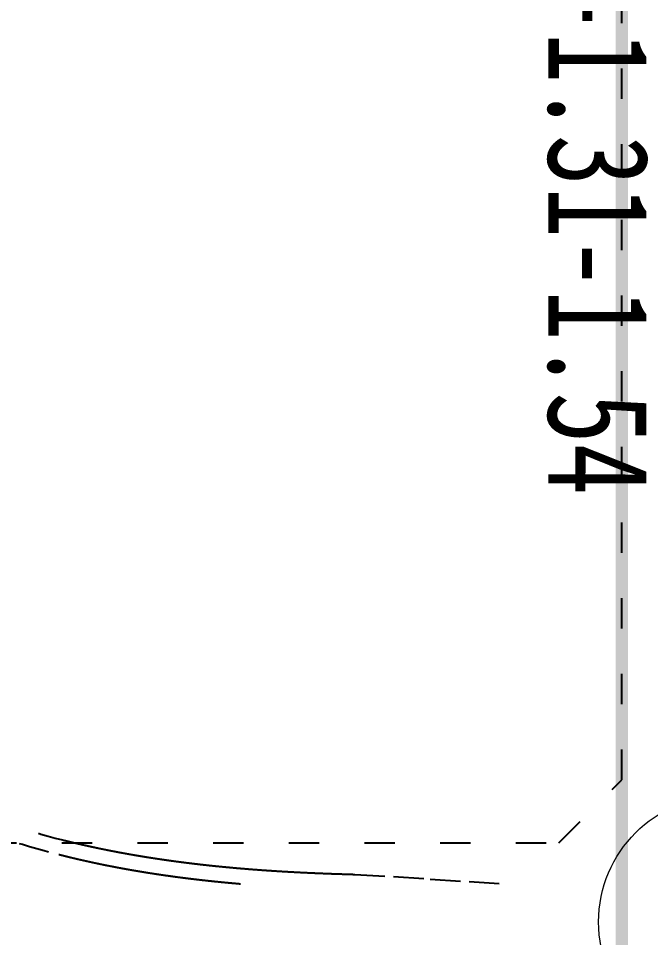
# Model space of a CAD drawing. Header units: millimetres. Extents: x 19715 to 35549, y 3563 to 14826.
# Drawn here: x 21495.2 to 21745.9, y 8439.6 to 8804.1 of the extents above; entities that cross this region are included whole.
import ezdxf
from ezdxf.enums import TextEntityAlignment as Align

# ---------------------------------------------------------------- set-up
doc = ezdxf.new("R2010")
doc.units = ezdxf.units.MM
doc.linetypes.add('ACAD_ISO03W100', pattern=[30, 12, -18])
doc.linetypes.add('BORDER', pattern=[44.45, 12.7, -6.35, 12.7, -6.35, 0, -6.35])
doc.layers.get('0').update_dxf_attribs({"linetype": 'ACAD_ISO03W100'})
doc.layers.add('下管段标注', color=93, linetype='Continuous', lineweight=13)
doc.layers.add('节点', color=30, linetype='Continuous', lineweight=13)
doc.styles.add('管段仿宋', font='simfang.ttf', dxfattribs={"width": 0.75})

msp = doc.modelspace()

# ---------------------------------------------------------------- linework, layer by layer
at = {"linetype": 'BORDER', "ltscale": 5, "const_width": 5}
msp.add_lwpolyline([(21587.23, 9725.65), (21620.22, 9694.34), (21734.48, 9643.08), (21734.5, 8162.89), (22589.98, 7880.12), (24215.66, 7317.16), (24497.44, 7317.16)], dxfattribs=at)
for points in [[(21734.49, 8502.16), (21734.48, 9112.17)], [(21709.49, 8477.16), (21734.49, 8502.16)], [(21272.44, 8477.16), (21709.49, 8477.16)], [(21272.44, 8477.16), (21709.49, 8477.16)], [(21272.44, 8477.16), (21709.49, 8477.16)]]:
    msp.add_lwpolyline(points)
for points in [[(21583.28, 8460.97, -0.000099), (21583.04, 8460.99, -0.000296), (21582.34, 8461.05, -0.000292), (21581.64, 8461.12, -0.0003), (21580.95, 8461.18, -0.000296), (21580.25, 8461.24, -0.000304), (21579.55, 8461.3, -0.0003), (21578.85, 8461.37, -0.000308), (21578.16, 8461.43, -0.000304), (21577.46, 8461.5, -0.000312), (21576.77, 8461.56, -0.000308), (21576.06, 8461.63, -0.000316), (21575.37, 8461.7, -0.000312), (21574.67, 8461.77, -0.00032), (21573.98, 8461.84, -0.000316), (21573.28, 8461.91, -0.000324), (21572.59, 8461.98, -0.00032), (21571.89, 8462.06, -0.000328), (21571.19, 8462.13, -0.000324), (21570.49, 8462.2, -0.000332), (21569.8, 8462.28, -0.000328), (21569.1, 8462.36, -0.000336), (21568.41, 8462.43, -0.000332), (21567.71, 8462.51, -0.00034), (21567.02, 8462.59, -0.000336), (21566.32, 8462.67, -0.000344), (21565.63, 8462.75, -0.00034), (21564.93, 8462.84, -0.000348), (21564.24, 8462.92, -0.000344), (21563.54, 8463, -0.000352), (21562.85, 8463.09, -0.000348), (21562.15, 8463.17, -0.000356), (21561.46, 8463.26, -0.000352), (21560.76, 8463.35, -0.00036), (21560.07, 8463.44, -0.000356), (21559.37, 8463.53, -0.000364), (21558.68, 8463.62, -0.00036), (21557.98, 8463.71, -0.000368), (21557.3, 8463.8, -0.000364), (21556.6, 8463.9, -0.000372), (21555.91, 8463.99, -0.000368), (21555.21, 8464.09, -0.000376), (21554.52, 8464.19, -0.000372), (21553.82, 8464.28, -0.00038), (21553.14, 8464.38, -0.000376), (21552.44, 8464.48, -0.000384), (21551.75, 8464.58, -0.00038), (21551.05, 8464.69, -0.000388), (21550.36, 8464.79, -0.000384), (21549.67, 8464.89, -0.000392), (21548.98, 8465, -0.000388), (21548.29, 8465.11, -0.000396), (21547.6, 8465.21, -0.000392), (21546.9, 8465.32, -0.0004), (21546.21, 8465.43, -0.000396), (21545.52, 8465.54, -0.000404), (21544.83, 8465.66, -0.0004), (21544.14, 8465.77, -0.000408), (21543.45, 8465.88, -0.000404), (21542.76, 8466, -0.000412), (21542.07, 8466.12, -0.000408), (21541.38, 8466.23, -0.000416), (21540.69, 8466.35, -0.000412), (21540, 8466.47, -0.00042), (21539.31, 8466.59, -0.000416), (21538.62, 8466.72, -0.000424), (21537.93, 8466.84, -0.00042), (21537.24, 8466.96, -0.000428), (21536.56, 8467.09, -0.000424), (21535.86, 8467.22, -0.000432), (21535.18, 8467.34, -0.000428), (21534.49, 8467.47, -0.000436), (21533.8, 8467.6, -0.000432), (21533.11, 8467.74, -0.00044), (21532.43, 8467.87, -0.000436), (21531.74, 8468, -0.000444), (21531.05, 8468.14, -0.00044), (21530.36, 8468.27, -0.000448), (21529.68, 8468.41, -0.000444), (21528.99, 8468.55, -0.000452), (21528.31, 8468.69, -0.000448), (21527.62, 8468.83, -0.000456), (21526.94, 8468.97, -0.000452), (21526.25, 8469.12, -0.00046), (21525.57, 8469.26, -0.000456), (21524.88, 8469.41, -0.000464), (21524.2, 8469.56, -0.00046), (21523.51, 8469.71, -0.000468), (21522.83, 8469.86, -0.000464), (21522.15, 8470.01, -0.000472), (21521.47, 8470.16, -0.000468), (21520.78, 8470.32, -0.000476), (21520.1, 8470.47, -0.000472), (21519.41, 8470.63, -0.00048), (21518.74, 8470.78, -0.000476), (21518.05, 8470.94, -0.000484), (21517.37, 8471.1, -0.00048), (21516.69, 8471.27, -0.000488), (21516.01, 8471.43, -0.000484), (21515.33, 8471.59, -0.000492), (21514.65, 8471.76, -0.000488), (21513.97, 8471.93, -0.000493), (21513.96, 8471.93, -0.000004), (21512.61, 8472.27, -0.000988), (21512.16, 8472.38, -0.000496), (21511.25, 8472.61, -0.272996), (21257, 8725.65, -0.000496)], [(21583.28, 8460.97, -0.000099), (21583.04, 8460.99, -0.000296), (21582.34, 8461.05, -0.000292), (21581.64, 8461.12, -0.0003), (21580.95, 8461.18, -0.000296), (21580.25, 8461.24, -0.000304), (21579.55, 8461.3, -0.0003), (21578.85, 8461.37, -0.000308), (21578.16, 8461.43, -0.000304), (21577.46, 8461.5, -0.000312), (21576.77, 8461.56, -0.000308), (21576.06, 8461.63, -0.000316), (21575.37, 8461.7, -0.000312), (21574.67, 8461.77, -0.00032), (21573.98, 8461.84, -0.000316), (21573.28, 8461.91, -0.000324), (21572.59, 8461.98, -0.00032), (21571.89, 8462.06, -0.000328), (21571.19, 8462.13, -0.000324), (21570.49, 8462.2, -0.000332), (21569.8, 8462.28, -0.000328), (21569.1, 8462.36, -0.000336), (21568.41, 8462.43, -0.000332), (21567.71, 8462.51, -0.00034), (21567.02, 8462.59, -0.000336), (21566.32, 8462.67, -0.000344), (21565.63, 8462.75, -0.00034), (21564.93, 8462.84, -0.000348), (21564.24, 8462.92, -0.000344), (21563.54, 8463, -0.000352), (21562.85, 8463.09, -0.000348), (21562.15, 8463.17, -0.000356), (21561.46, 8463.26, -0.000352), (21560.76, 8463.35, -0.00036), (21560.07, 8463.44, -0.000356), (21559.37, 8463.53, -0.000364), (21558.68, 8463.62, -0.00036), (21557.98, 8463.71, -0.000368), (21557.3, 8463.8, -0.000364), (21556.6, 8463.9, -0.000372), (21555.91, 8463.99, -0.000368), (21555.21, 8464.09, -0.000376), (21554.52, 8464.19, -0.000372), (21553.82, 8464.28, -0.00038), (21553.14, 8464.38, -0.000376), (21552.44, 8464.48, -0.000384), (21551.75, 8464.58, -0.00038), (21551.05, 8464.69, -0.000388), (21550.36, 8464.79, -0.000384), (21549.67, 8464.89, -0.000392), (21548.98, 8465, -0.000388), (21548.29, 8465.11, -0.000396), (21547.6, 8465.21, -0.000392), (21546.9, 8465.32, -0.0004), (21546.21, 8465.43, -0.000396), (21545.52, 8465.54, -0.000404), (21544.83, 8465.66, -0.0004), (21544.14, 8465.77, -0.000408), (21543.45, 8465.88, -0.000404), (21542.76, 8466, -0.000412), (21542.07, 8466.12, -0.000408), (21541.38, 8466.23, -0.000416), (21540.69, 8466.35, -0.000412), (21540, 8466.47, -0.00042), (21539.31, 8466.59, -0.000416), (21538.62, 8466.72, -0.000424), (21537.93, 8466.84, -0.00042), (21537.24, 8466.96, -0.000428), (21536.56, 8467.09, -0.000424), (21535.86, 8467.22, -0.000432), (21535.18, 8467.34, -0.000428), (21534.49, 8467.47, -0.000436), (21533.8, 8467.6, -0.000432), (21533.11, 8467.74, -0.00044), (21532.43, 8467.87, -0.000436), (21531.74, 8468, -0.000444), (21531.05, 8468.14, -0.00044), (21530.36, 8468.27, -0.000448), (21529.68, 8468.41, -0.000444), (21528.99, 8468.55, -0.000452), (21528.31, 8468.69, -0.000448), (21527.62, 8468.83, -0.000456), (21526.94, 8468.97, -0.000452), (21526.25, 8469.12, -0.00046), (21525.57, 8469.26, -0.000456), (21524.88, 8469.41, -0.000464), (21524.2, 8469.56, -0.00046), (21523.51, 8469.71, -0.000468), (21522.83, 8469.86, -0.000464), (21522.15, 8470.01, -0.000472), (21521.47, 8470.16, -0.000468), (21520.78, 8470.32, -0.000476), (21520.1, 8470.47, -0.000472), (21519.41, 8470.63, -0.00048), (21518.74, 8470.78, -0.000476), (21518.05, 8470.94, -0.000484), (21517.37, 8471.1, -0.00048), (21516.69, 8471.27, -0.000488), (21516.01, 8471.43, -0.000484), (21515.33, 8471.59, -0.000492), (21514.65, 8471.76, -0.000488), (21513.97, 8471.93, -0.000493), (21513.96, 8471.93, -0.000004), (21512.61, 8472.27, -0.000988), (21512.16, 8472.38, -0.000496), (21511.25, 8472.61, -0.272996), (21257, 8725.65, -0.000496)], [(21583.28, 8460.97, -0.000099), (21583.04, 8460.99, -0.000296), (21582.34, 8461.05, -0.000292), (21581.64, 8461.12, -0.0003), (21580.95, 8461.18, -0.000296), (21580.25, 8461.24, -0.000304), (21579.55, 8461.3, -0.0003), (21578.85, 8461.37, -0.000308), (21578.16, 8461.43, -0.000304), (21577.46, 8461.5, -0.000312), (21576.77, 8461.56, -0.000308), (21576.06, 8461.63, -0.000316), (21575.37, 8461.7, -0.000312), (21574.67, 8461.77, -0.00032), (21573.98, 8461.84, -0.000316), (21573.28, 8461.91, -0.000324), (21572.59, 8461.98, -0.00032), (21571.89, 8462.06, -0.000328), (21571.19, 8462.13, -0.000324), (21570.49, 8462.2, -0.000332), (21569.8, 8462.28, -0.000328), (21569.1, 8462.36, -0.000336), (21568.41, 8462.43, -0.000332), (21567.71, 8462.51, -0.00034), (21567.02, 8462.59, -0.000336), (21566.32, 8462.67, -0.000344), (21565.63, 8462.75, -0.00034), (21564.93, 8462.84, -0.000348), (21564.24, 8462.92, -0.000344), (21563.54, 8463, -0.000352), (21562.85, 8463.09, -0.000348), (21562.15, 8463.17, -0.000356), (21561.46, 8463.26, -0.000352), (21560.76, 8463.35, -0.00036), (21560.07, 8463.44, -0.000356), (21559.37, 8463.53, -0.000364), (21558.68, 8463.62, -0.00036), (21557.98, 8463.71, -0.000368), (21557.3, 8463.8, -0.000364), (21556.6, 8463.9, -0.000372), (21555.91, 8463.99, -0.000368), (21555.21, 8464.09, -0.000376), (21554.52, 8464.19, -0.000372), (21553.82, 8464.28, -0.00038), (21553.14, 8464.38, -0.000376), (21552.44, 8464.48, -0.000384), (21551.75, 8464.58, -0.00038), (21551.05, 8464.69, -0.000388), (21550.36, 8464.79, -0.000384), (21549.67, 8464.89, -0.000392), (21548.98, 8465, -0.000388), (21548.29, 8465.11, -0.000396), (21547.6, 8465.21, -0.000392), (21546.9, 8465.32, -0.0004), (21546.21, 8465.43, -0.000396), (21545.52, 8465.54, -0.000404), (21544.83, 8465.66, -0.0004), (21544.14, 8465.77, -0.000408), (21543.45, 8465.88, -0.000404), (21542.76, 8466, -0.000412), (21542.07, 8466.12, -0.000408), (21541.38, 8466.23, -0.000416), (21540.69, 8466.35, -0.000412), (21540, 8466.47, -0.00042), (21539.31, 8466.59, -0.000416), (21538.62, 8466.72, -0.000424), (21537.93, 8466.84, -0.00042), (21537.24, 8466.96, -0.000428), (21536.56, 8467.09, -0.000424), (21535.86, 8467.22, -0.000432), (21535.18, 8467.34, -0.000428), (21534.49, 8467.47, -0.000436), (21533.8, 8467.6, -0.000432), (21533.11, 8467.74, -0.00044), (21532.43, 8467.87, -0.000436), (21531.74, 8468, -0.000444), (21531.05, 8468.14, -0.00044), (21530.36, 8468.27, -0.000448), (21529.68, 8468.41, -0.000444), (21528.99, 8468.55, -0.000452), (21528.31, 8468.69, -0.000448), (21527.62, 8468.83, -0.000456), (21526.94, 8468.97, -0.000452), (21526.25, 8469.12, -0.00046), (21525.57, 8469.26, -0.000456), (21524.88, 8469.41, -0.000464), (21524.2, 8469.56, -0.00046), (21523.51, 8469.71, -0.000468), (21522.83, 8469.86, -0.000464), (21522.15, 8470.01, -0.000472), (21521.47, 8470.16, -0.000468), (21520.78, 8470.32, -0.000476), (21520.1, 8470.47, -0.000472), (21519.41, 8470.63, -0.00048), (21518.74, 8470.78, -0.000476), (21518.05, 8470.94, -0.000484), (21517.37, 8471.1, -0.00048), (21516.69, 8471.27, -0.000488), (21516.01, 8471.43, -0.000484), (21515.33, 8471.59, -0.000492), (21514.65, 8471.76, -0.000488), (21513.97, 8471.93, -0.000493), (21513.96, 8471.93, -0.000004), (21512.61, 8472.27, -0.000988), (21512.16, 8472.38, -0.000496), (21511.25, 8472.61, -0.272996), (21257, 8725.65, -0.000496)], [(21628.59, 8464.7), (21685.9, 8460.97), (21628.59, 8464.7, -0.00016), (21627.88, 8464.71, -0.000168), (21627.19, 8464.73, -0.000164), (21626.48, 8464.75, -0.000172), (21625.79, 8464.77, -0.000168), (21625.08, 8464.79, -0.000176), (21624.39, 8464.81, -0.000172), (21623.68, 8464.84, -0.00018), (21622.99, 8464.86, -0.000176), (21622.28, 8464.88, -0.000184), (21621.59, 8464.9, -0.00018), (21620.88, 8464.93, -0.000188), (21620.19, 8464.95, -0.000184), (21619.48, 8464.97, -0.000192), (21618.79, 8465, -0.000188), (21618.09, 8465.03, -0.000196), (21617.39, 8465.05, -0.000192), (21616.69, 8465.08, -0.0002), (21615.99, 8465.11, -0.000196), (21615.29, 8465.13, -0.000204), (21614.6, 8465.16, -0.0002), (21613.89, 8465.19, -0.000208), (21613.2, 8465.22, -0.000204), (21612.49, 8465.25, -0.000212), (21611.8, 8465.28, -0.000208), (21611.09, 8465.31, -0.000216), (21610.4, 8465.34, -0.000212), (21609.69, 8465.38, -0.00022), (21609, 8465.41, -0.000216), (21608.29, 8465.44, -0.000224), (21607.6, 8465.48, -0.00022), (21606.9, 8465.51, -0.000228), (21606.2, 8465.55, -0.000224), (21605.5, 8465.58, -0.000232), (21604.8, 8465.62, -0.000228), (21604.1, 8465.66, -0.000236), (21603.41, 8465.69, -0.000232), (21602.7, 8465.73, -0.00024), (21602.01, 8465.77, -0.000236), (21601.3, 8465.81, -0.000244), (21600.61, 8465.85, -0.00024), (21599.91, 8465.89, -0.000248), (21599.21, 8465.94, -0.000244), (21598.51, 8465.98, -0.000252), (21597.82, 8466.02, -0.000248), (21597.11, 8466.07, -0.000256), (21596.42, 8466.11, -0.000252), (21595.71, 8466.16, -0.00026), (21595.02, 8466.2, -0.000256), (21594.32, 8466.25, -0.000264), (21593.62, 8466.3, -0.00026), (21592.92, 8466.35, -0.000268), (21592.23, 8466.39, -0.000264), (21591.52, 8466.44, -0.000272), (21590.83, 8466.49, -0.000268), (21590.13, 8466.55, -0.000276), (21589.44, 8466.6, -0.000272), (21588.73, 8466.65, -0.00028), (21588.04, 8466.7, -0.000276), (21587.34, 8466.76, -0.000284), (21586.64, 8466.81, -0.00028), (21585.94, 8466.87, -0.000288), (21585.25, 8466.93, -0.000284), (21584.55, 8466.99, -0.000292), (21583.85, 8467.04, -0.000288), (21583.15, 8467.1, -0.000296), (21582.46, 8467.16, -0.000292), (21581.76, 8467.22, -0.0003), (21581.06, 8467.29, -0.000296), (21580.36, 8467.35, -0.000304), (21579.67, 8467.41, -0.0003), (21578.97, 8467.48, -0.000308), (21578.27, 8467.54, -0.000304), (21577.57, 8467.61, -0.000312), (21576.88, 8467.67, -0.000308), (21576.18, 8467.74, -0.000316), (21575.49, 8467.81, -0.000312), (21574.79, 8467.88, -0.00032), (21574.09, 8467.95, -0.000316), (21573.39, 8468.02, -0.000324), (21572.7, 8468.09, -0.00032), (21572, 8468.16, -0.000328), (21571.31, 8468.24, -0.000324), (21570.61, 8468.31, -0.000332), (21569.92, 8468.39, -0.000328), (21569.22, 8468.47, -0.000336), (21568.53, 8468.54, -0.000332), (21567.83, 8468.62, -0.00034), (21567.13, 8468.7, -0.000336), (21566.44, 8468.78, -0.000344), (21565.74, 8468.86, -0.00034), (21565.04, 8468.94, -0.000348), (21564.35, 8469.03, -0.000344), (21563.65, 8469.11, -0.000352), (21562.96, 8469.2, -0.000348), (21562.27, 8469.28, -0.000356), (21561.57, 8469.37, -0.000352), (21560.88, 8469.46, -0.00036), (21560.19, 8469.55, -0.000356), (21559.49, 8469.64, -0.000364), (21558.8, 8469.73, -0.00036), (21558.1, 8469.82, -0.000368), (21557.41, 8469.91, -0.000364), (21556.71, 8470.01, -0.000372), (21556.02, 8470.1, -0.000368), (21555.33, 8470.2, -0.000376), (21554.64, 8470.29, -0.000372), (21553.94, 8470.39, -0.00038), (21553.25, 8470.49, -0.000376), (21552.55, 8470.59, -0.000384), (21551.86, 8470.69, -0.00038), (21551.17, 8470.8, -0.000388), (21550.48, 8470.9, -0.000384), (21549.78, 8471, -0.000392), (21549.1, 8471.11, -0.000388), (21548.4, 8471.22, -0.000396), (21547.71, 8471.32, -0.000392), (21547.02, 8471.43, -0.0004), (21546.33, 8471.54, -0.000396), (21545.63, 8471.65, -0.000404), (21544.95, 8471.76, -0.0004), (21544.25, 8471.88, -0.000408), (21543.57, 8471.99, -0.000404), (21542.87, 8472.11, -0.000412), (21542.18, 8472.22, -0.000408), (21541.49, 8472.34, -0.000416), (21540.8, 8472.46, -0.000412), (21540.11, 8472.58, -0.00042), (21539.43, 8472.7, -0.000416), (21538.73, 8472.82, -0.000424), (21538.05, 8472.95, -0.00042), (21537.36, 8473.07, -0.000428), (21536.67, 8473.2, -0.000424), (21535.98, 8473.32, -0.000432), (21535.29, 8473.45, -0.000428), (21534.6, 8473.58, -0.000436), (21533.92, 8473.71, -0.000432), (21533.23, 8473.84, -0.00044), (21532.54, 8473.98, -0.000436), (21531.85, 8474.11, -0.000444), (21531.17, 8474.25, -0.00044), (21530.48, 8474.38, -0.000448), (21529.8, 8474.52, -0.000444), (21529.11, 8474.66, -0.000452), (21528.42, 8474.8, -0.000448), (21527.74, 8474.94, -0.000456), (21527.05, 8475.08, -0.000452), (21526.37, 8475.23, -0.00046), (21525.68, 8475.37, -0.000456), (21525, 8475.52, -0.000464), (21524.31, 8475.67, -0.00046), (21523.63, 8475.82, -0.000468), (21522.95, 8475.97, -0.000464), (21522.26, 8476.12, -0.000472), (21521.58, 8476.27, -0.000468), (21520.89, 8476.42, -0.000476), (21520.21, 8476.58, -0.000472), (21519.53, 8476.74, -0.00048), (21518.85, 8476.89, -0.000476), (21518.17, 8477.05, -0.000484), (21517.49, 8477.21, -0.00048), (21516.8, 8477.38, -0.000488), (21516.13, 8477.54, -0.000484), (21515.44, 8477.7, -0.000492), (21514.77, 8477.87, -0.000488), (21514.08, 8478.04, -0.000493), (21514.07, 8478.04, -0.000004), (21512.72, 8478.37, -0.272996), (21262.76, 8727.15, -0.000496)], [(21628.59, 8464.7), (21685.9, 8460.97), (21628.59, 8464.7, -0.00016), (21627.88, 8464.71, -0.000168), (21627.19, 8464.73, -0.000164), (21626.48, 8464.75, -0.000172), (21625.79, 8464.77, -0.000168), (21625.08, 8464.79, -0.000176), (21624.39, 8464.81, -0.000172), (21623.68, 8464.84, -0.00018), (21622.99, 8464.86, -0.000176), (21622.28, 8464.88, -0.000184), (21621.59, 8464.9, -0.00018), (21620.88, 8464.93, -0.000188), (21620.19, 8464.95, -0.000184), (21619.48, 8464.97, -0.000192), (21618.79, 8465, -0.000188), (21618.09, 8465.03, -0.000196), (21617.39, 8465.05, -0.000192), (21616.69, 8465.08, -0.0002), (21615.99, 8465.11, -0.000196), (21615.29, 8465.13, -0.000204), (21614.6, 8465.16, -0.0002), (21613.89, 8465.19, -0.000208), (21613.2, 8465.22, -0.000204), (21612.49, 8465.25, -0.000212), (21611.8, 8465.28, -0.000208), (21611.09, 8465.31, -0.000216), (21610.4, 8465.34, -0.000212), (21609.69, 8465.38, -0.00022), (21609, 8465.41, -0.000216), (21608.29, 8465.44, -0.000224), (21607.6, 8465.48, -0.00022), (21606.9, 8465.51, -0.000228), (21606.2, 8465.55, -0.000224), (21605.5, 8465.58, -0.000232), (21604.8, 8465.62, -0.000228), (21604.1, 8465.66, -0.000236), (21603.41, 8465.69, -0.000232), (21602.7, 8465.73, -0.00024), (21602.01, 8465.77, -0.000236), (21601.3, 8465.81, -0.000244), (21600.61, 8465.85, -0.00024), (21599.91, 8465.89, -0.000248), (21599.21, 8465.94, -0.000244), (21598.51, 8465.98, -0.000252), (21597.82, 8466.02, -0.000248), (21597.11, 8466.07, -0.000256), (21596.42, 8466.11, -0.000252), (21595.71, 8466.16, -0.00026), (21595.02, 8466.2, -0.000256), (21594.32, 8466.25, -0.000264), (21593.62, 8466.3, -0.00026), (21592.92, 8466.35, -0.000268), (21592.23, 8466.39, -0.000264), (21591.52, 8466.44, -0.000272), (21590.83, 8466.49, -0.000268), (21590.13, 8466.55, -0.000276), (21589.44, 8466.6, -0.000272), (21588.73, 8466.65, -0.00028), (21588.04, 8466.7, -0.000276), (21587.34, 8466.76, -0.000284), (21586.64, 8466.81, -0.00028), (21585.94, 8466.87, -0.000288), (21585.25, 8466.93, -0.000284), (21584.55, 8466.99, -0.000292), (21583.85, 8467.04, -0.000288), (21583.15, 8467.1, -0.000296), (21582.46, 8467.16, -0.000292), (21581.76, 8467.22, -0.0003), (21581.06, 8467.29, -0.000296), (21580.36, 8467.35, -0.000304), (21579.67, 8467.41, -0.0003), (21578.97, 8467.48, -0.000308), (21578.27, 8467.54, -0.000304), (21577.57, 8467.61, -0.000312), (21576.88, 8467.67, -0.000308), (21576.18, 8467.74, -0.000316), (21575.49, 8467.81, -0.000312), (21574.79, 8467.88, -0.00032), (21574.09, 8467.95, -0.000316), (21573.39, 8468.02, -0.000324), (21572.7, 8468.09, -0.00032), (21572, 8468.16, -0.000328), (21571.31, 8468.24, -0.000324), (21570.61, 8468.31, -0.000332), (21569.92, 8468.39, -0.000328), (21569.22, 8468.47, -0.000336), (21568.53, 8468.54, -0.000332), (21567.83, 8468.62, -0.00034), (21567.13, 8468.7, -0.000336), (21566.44, 8468.78, -0.000344), (21565.74, 8468.86, -0.00034), (21565.04, 8468.94, -0.000348), (21564.35, 8469.03, -0.000344), (21563.65, 8469.11, -0.000352), (21562.96, 8469.2, -0.000348), (21562.27, 8469.28, -0.000356), (21561.57, 8469.37, -0.000352), (21560.88, 8469.46, -0.00036), (21560.19, 8469.55, -0.000356), (21559.49, 8469.64, -0.000364), (21558.8, 8469.73, -0.00036), (21558.1, 8469.82, -0.000368), (21557.41, 8469.91, -0.000364), (21556.71, 8470.01, -0.000372), (21556.02, 8470.1, -0.000368), (21555.33, 8470.2, -0.000376), (21554.64, 8470.29, -0.000372), (21553.94, 8470.39, -0.00038), (21553.25, 8470.49, -0.000376), (21552.55, 8470.59, -0.000384), (21551.86, 8470.69, -0.00038), (21551.17, 8470.8, -0.000388), (21550.48, 8470.9, -0.000384), (21549.78, 8471, -0.000392), (21549.1, 8471.11, -0.000388), (21548.4, 8471.22, -0.000396), (21547.71, 8471.32, -0.000392), (21547.02, 8471.43, -0.0004), (21546.33, 8471.54, -0.000396), (21545.63, 8471.65, -0.000404), (21544.95, 8471.76, -0.0004), (21544.25, 8471.88, -0.000408), (21543.57, 8471.99, -0.000404), (21542.87, 8472.11, -0.000412), (21542.18, 8472.22, -0.000408), (21541.49, 8472.34, -0.000416), (21540.8, 8472.46, -0.000412), (21540.11, 8472.58, -0.00042), (21539.43, 8472.7, -0.000416), (21538.73, 8472.82, -0.000424), (21538.05, 8472.95, -0.00042), (21537.36, 8473.07, -0.000428), (21536.67, 8473.2, -0.000424), (21535.98, 8473.32, -0.000432), (21535.29, 8473.45, -0.000428), (21534.6, 8473.58, -0.000436), (21533.92, 8473.71, -0.000432), (21533.23, 8473.84, -0.00044), (21532.54, 8473.98, -0.000436), (21531.85, 8474.11, -0.000444), (21531.17, 8474.25, -0.00044), (21530.48, 8474.38, -0.000448), (21529.8, 8474.52, -0.000444), (21529.11, 8474.66, -0.000452), (21528.42, 8474.8, -0.000448), (21527.74, 8474.94, -0.000456), (21527.05, 8475.08, -0.000452), (21526.37, 8475.23, -0.00046), (21525.68, 8475.37, -0.000456), (21525, 8475.52, -0.000464), (21524.31, 8475.67, -0.00046), (21523.63, 8475.82, -0.000468), (21522.95, 8475.97, -0.000464), (21522.26, 8476.12, -0.000472), (21521.58, 8476.27, -0.000468), (21520.89, 8476.42, -0.000476), (21520.21, 8476.58, -0.000472), (21519.53, 8476.74, -0.00048), (21518.85, 8476.89, -0.000476), (21518.17, 8477.05, -0.000484), (21517.49, 8477.21, -0.00048), (21516.8, 8477.38, -0.000488), (21516.13, 8477.54, -0.000484), (21515.44, 8477.7, -0.000492), (21514.77, 8477.87, -0.000488), (21514.08, 8478.04, -0.000493), (21514.07, 8478.04, -0.000004), (21512.72, 8478.37, -0.272996), (21262.76, 8727.15, -0.000496)], [(21628.59, 8464.7), (21685.9, 8460.97), (21628.59, 8464.7, -0.00016), (21627.88, 8464.71, -0.000168), (21627.19, 8464.73, -0.000164), (21626.48, 8464.75, -0.000172), (21625.79, 8464.77, -0.000168), (21625.08, 8464.79, -0.000176), (21624.39, 8464.81, -0.000172), (21623.68, 8464.84, -0.00018), (21622.99, 8464.86, -0.000176), (21622.28, 8464.88, -0.000184), (21621.59, 8464.9, -0.00018), (21620.88, 8464.93, -0.000188), (21620.19, 8464.95, -0.000184), (21619.48, 8464.97, -0.000192), (21618.79, 8465, -0.000188), (21618.09, 8465.03, -0.000196), (21617.39, 8465.05, -0.000192), (21616.69, 8465.08, -0.0002), (21615.99, 8465.11, -0.000196), (21615.29, 8465.13, -0.000204), (21614.6, 8465.16, -0.0002), (21613.89, 8465.19, -0.000208), (21613.2, 8465.22, -0.000204), (21612.49, 8465.25, -0.000212), (21611.8, 8465.28, -0.000208), (21611.09, 8465.31, -0.000216), (21610.4, 8465.34, -0.000212), (21609.69, 8465.38, -0.00022), (21609, 8465.41, -0.000216), (21608.29, 8465.44, -0.000224), (21607.6, 8465.48, -0.00022), (21606.9, 8465.51, -0.000228), (21606.2, 8465.55, -0.000224), (21605.5, 8465.58, -0.000232), (21604.8, 8465.62, -0.000228), (21604.1, 8465.66, -0.000236), (21603.41, 8465.69, -0.000232), (21602.7, 8465.73, -0.00024), (21602.01, 8465.77, -0.000236), (21601.3, 8465.81, -0.000244), (21600.61, 8465.85, -0.00024), (21599.91, 8465.89, -0.000248), (21599.21, 8465.94, -0.000244), (21598.51, 8465.98, -0.000252), (21597.82, 8466.02, -0.000248), (21597.11, 8466.07, -0.000256), (21596.42, 8466.11, -0.000252), (21595.71, 8466.16, -0.00026), (21595.02, 8466.2, -0.000256), (21594.32, 8466.25, -0.000264), (21593.62, 8466.3, -0.00026), (21592.92, 8466.35, -0.000268), (21592.23, 8466.39, -0.000264), (21591.52, 8466.44, -0.000272), (21590.83, 8466.49, -0.000268), (21590.13, 8466.55, -0.000276), (21589.44, 8466.6, -0.000272), (21588.73, 8466.65, -0.00028), (21588.04, 8466.7, -0.000276), (21587.34, 8466.76, -0.000284), (21586.64, 8466.81, -0.00028), (21585.94, 8466.87, -0.000288), (21585.25, 8466.93, -0.000284), (21584.55, 8466.99, -0.000292), (21583.85, 8467.04, -0.000288), (21583.15, 8467.1, -0.000296), (21582.46, 8467.16, -0.000292), (21581.76, 8467.22, -0.0003), (21581.06, 8467.29, -0.000296), (21580.36, 8467.35, -0.000304), (21579.67, 8467.41, -0.0003), (21578.97, 8467.48, -0.000308), (21578.27, 8467.54, -0.000304), (21577.57, 8467.61, -0.000312), (21576.88, 8467.67, -0.000308), (21576.18, 8467.74, -0.000316), (21575.49, 8467.81, -0.000312), (21574.79, 8467.88, -0.00032), (21574.09, 8467.95, -0.000316), (21573.39, 8468.02, -0.000324), (21572.7, 8468.09, -0.00032), (21572, 8468.16, -0.000328), (21571.31, 8468.24, -0.000324), (21570.61, 8468.31, -0.000332), (21569.92, 8468.39, -0.000328), (21569.22, 8468.47, -0.000336), (21568.53, 8468.54, -0.000332), (21567.83, 8468.62, -0.00034), (21567.13, 8468.7, -0.000336), (21566.44, 8468.78, -0.000344), (21565.74, 8468.86, -0.00034), (21565.04, 8468.94, -0.000348), (21564.35, 8469.03, -0.000344), (21563.65, 8469.11, -0.000352), (21562.96, 8469.2, -0.000348), (21562.27, 8469.28, -0.000356), (21561.57, 8469.37, -0.000352), (21560.88, 8469.46, -0.00036), (21560.19, 8469.55, -0.000356), (21559.49, 8469.64, -0.000364), (21558.8, 8469.73, -0.00036), (21558.1, 8469.82, -0.000368), (21557.41, 8469.91, -0.000364), (21556.71, 8470.01, -0.000372), (21556.02, 8470.1, -0.000368), (21555.33, 8470.2, -0.000376), (21554.64, 8470.29, -0.000372), (21553.94, 8470.39, -0.00038), (21553.25, 8470.49, -0.000376), (21552.55, 8470.59, -0.000384), (21551.86, 8470.69, -0.00038), (21551.17, 8470.8, -0.000388), (21550.48, 8470.9, -0.000384), (21549.78, 8471, -0.000392), (21549.1, 8471.11, -0.000388), (21548.4, 8471.22, -0.000396), (21547.71, 8471.32, -0.000392), (21547.02, 8471.43, -0.0004), (21546.33, 8471.54, -0.000396), (21545.63, 8471.65, -0.000404), (21544.95, 8471.76, -0.0004), (21544.25, 8471.88, -0.000408), (21543.57, 8471.99, -0.000404), (21542.87, 8472.11, -0.000412), (21542.18, 8472.22, -0.000408), (21541.49, 8472.34, -0.000416), (21540.8, 8472.46, -0.000412), (21540.11, 8472.58, -0.00042), (21539.43, 8472.7, -0.000416), (21538.73, 8472.82, -0.000424), (21538.05, 8472.95, -0.00042), (21537.36, 8473.07, -0.000428), (21536.67, 8473.2, -0.000424), (21535.98, 8473.32, -0.000432), (21535.29, 8473.45, -0.000428), (21534.6, 8473.58, -0.000436), (21533.92, 8473.71, -0.000432), (21533.23, 8473.84, -0.00044), (21532.54, 8473.98, -0.000436), (21531.85, 8474.11, -0.000444), (21531.17, 8474.25, -0.00044), (21530.48, 8474.38, -0.000448), (21529.8, 8474.52, -0.000444), (21529.11, 8474.66, -0.000452), (21528.42, 8474.8, -0.000448), (21527.74, 8474.94, -0.000456), (21527.05, 8475.08, -0.000452), (21526.37, 8475.23, -0.00046), (21525.68, 8475.37, -0.000456), (21525, 8475.52, -0.000464), (21524.31, 8475.67, -0.00046), (21523.63, 8475.82, -0.000468), (21522.95, 8475.97, -0.000464), (21522.26, 8476.12, -0.000472), (21521.58, 8476.27, -0.000468), (21520.89, 8476.42, -0.000476), (21520.21, 8476.58, -0.000472), (21519.53, 8476.74, -0.00048), (21518.85, 8476.89, -0.000476), (21518.17, 8477.05, -0.000484), (21517.49, 8477.21, -0.00048), (21516.8, 8477.38, -0.000488), (21516.13, 8477.54, -0.000484), (21515.44, 8477.7, -0.000492), (21514.77, 8477.87, -0.000488), (21514.08, 8478.04, -0.000493), (21514.07, 8478.04, -0.000004), (21512.72, 8478.37, -0.272996), (21262.76, 8727.15, -0.000496)]]:
    msp.add_lwpolyline(points, format="xyb")
at = {"layer": '节点'}
msp.add_circle((21775.28, 8445.82), 50, dxfattribs=at)

# ---------------------------------------------------------------- texts
at = {"layer": '下管段标注', "style": '管段仿宋', "width": 0.75}
msp.add_text('832.22-1.31-1.54', height=40, rotation=269.9835, dxfattribs=at).set_placement((21745.38, 8778.28), align=Align.TOP_CENTER)

doc.saveas('drawing.dxf')
